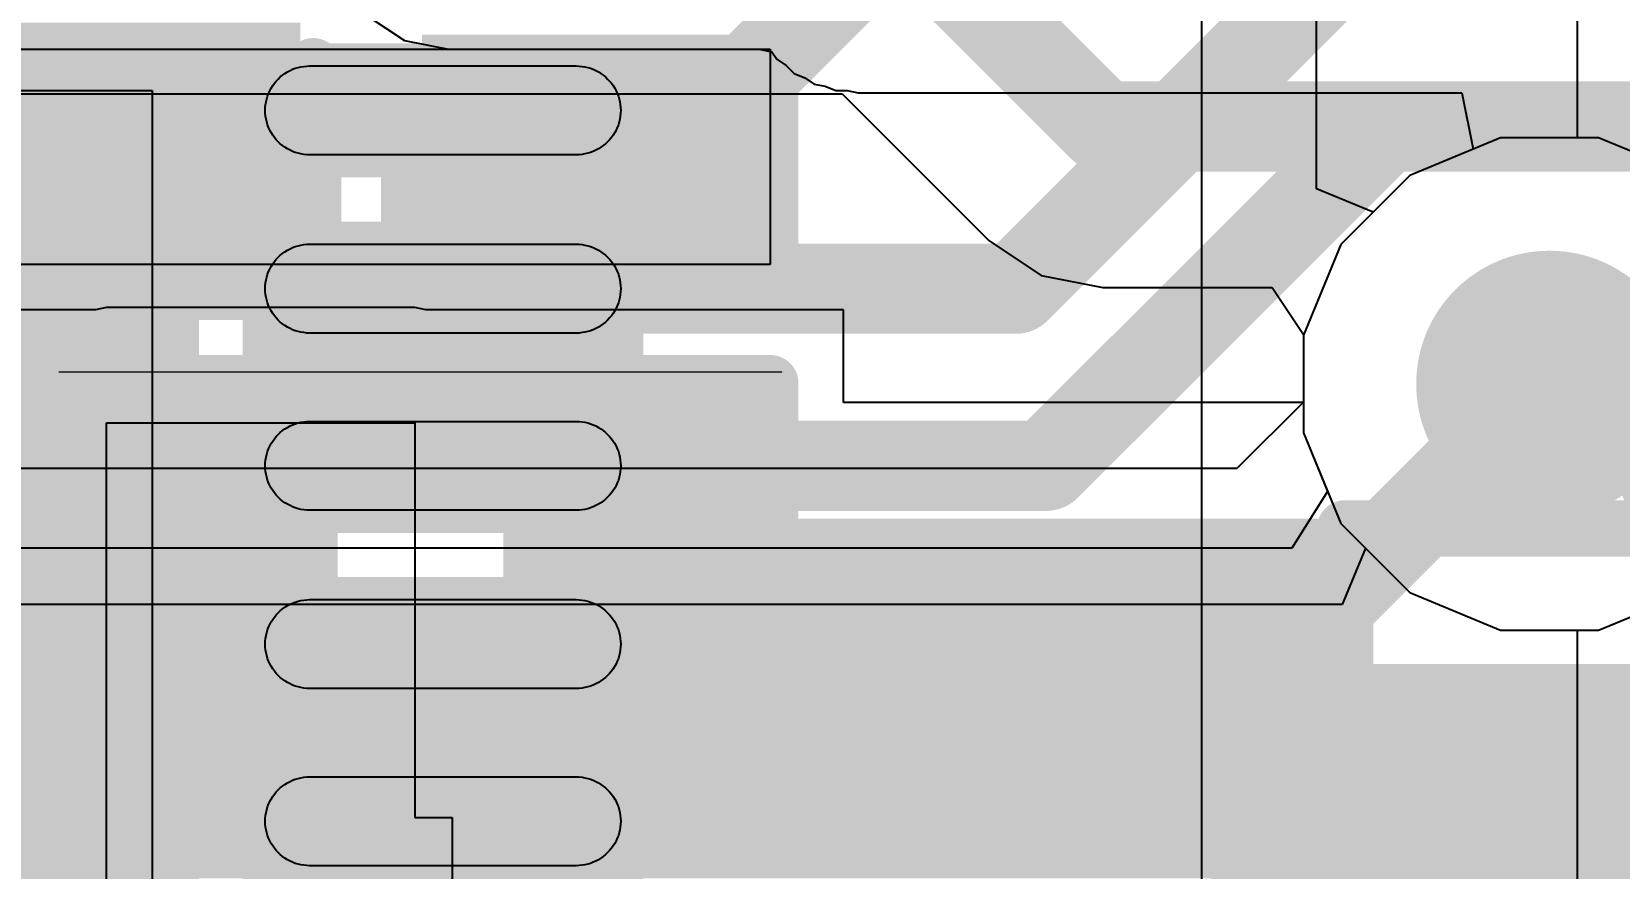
# Model space of a CAD drawing. Header units: inches. Extents: x 0 to 208, y 0 to 213.
# Drawn here: x 4.4541 to 4.5947, y 3.3589 to 3.433 of the extents above; entities that cross this region are included whole.
import ezdxf

# ---------------------------------------------------------------- set-up
doc = ezdxf.new("R2010")
doc.units = ezdxf.units.IN
doc.header["$MEASUREMENT"] = 0
for name, color, linetype in [('Bottom Layer', 5, 'Continuous'), ('Bottom Paste', 16, 'Continuous'), ('Bottom Solder', 6, 'Continuous'), ('Drill Drawing', 1, 'Continuous'), ('L2_GND1', 16, 'Continuous'), ('L3_SIG1', 76, 'Continuous'), ('L4_PWR', 90, 'Continuous'), ('L5_GND2', 156, 'Continuous'), ('L6_SIG2', 130, 'Continuous'), ('L7_GND3', 216, 'Continuous'), ('Top Layer', 1, 'Continuous'), ('Top Overlay', 2, 'Continuous'), ('Top Paste', 8, 'Continuous'), ('Top Solder', 216, 'Continuous'), ('Via Holes', 16, 'Continuous')]:
    doc.layers.add(name, color=color, linetype=linetype)
doc.styles.add('Arial', font='', dxfattribs={"height": 0.2})
doc.styles.get('Arial').set_extended_font_data('Arial')

# ---------------------------------------------------------------- blocks, each defined once
blk = doc.blocks.new('WQFN_40_EP_5X5__B_405')
at = {"layer": 'Bottom Layer'}
for points in [[(-0.06696, 0.08265), (-0.07484, 0.08265), (-0.07484, 0.11415), (-0.06696, 0.11415)], [(-0.05116, 0.08265), (-0.05904, 0.08265), (-0.05904, 0.11415), (-0.05116, 0.11415)], [(-0.03546, 0.08265), (-0.04334, 0.08265), (-0.04334, 0.11415), (-0.03546, 0.11415)], [(-0.01966, 0.08265), (-0.02754, 0.08265), (-0.02754, 0.11415), (-0.01966, 0.11415)], [(-0.00396, 0.08265), (-0.01184, 0.08265), (-0.01184, 0.11415), (-0.00396, 0.11415)], [(-0.0748, 0.0748), (0.0748, 0.0748), (0.0748, -0.0748), (-0.0748, -0.0748)]]:
    blk.add_hatch(color=5, dxfattribs=at).paths.add_polyline_path(points)
at = {"layer": 'Bottom Solder'}
for points in [[(-0.06496, 0.08065), (-0.07684, 0.08065), (-0.07684, 0.11615), (-0.06496, 0.11615)], [(-0.04916, 0.08065), (-0.06104, 0.08065), (-0.06104, 0.11615), (-0.04916, 0.11615)], [(-0.03346, 0.08065), (-0.04534, 0.08065), (-0.04534, 0.11615), (-0.03346, 0.11615)], [(-0.01766, 0.08065), (-0.02954, 0.08065), (-0.02954, 0.11615), (-0.01766, 0.11615)], [(-0.00196, 0.08065), (-0.01384, 0.08065), (-0.01384, 0.11615), (-0.00196, 0.11615)], [(-0.0768, 0.0768), (0.0768, 0.0768), (0.0768, -0.0768), (-0.0768, -0.0768)]]:
    blk.add_hatch(color=6, dxfattribs=at).paths.add_polyline_path(points)
at = {"layer": 'Bottom Paste'}
for p, q in [((-0.07241, 0.11385), (-0.07217, 0.11394)), ((-0.07217, 0.11394), (-0.07192, 0.11401)), ((-0.07192, 0.11401), (-0.07167, 0.11407)), ((-0.07167, 0.11407), (-0.07141, 0.11411)), ((-0.07141, 0.11411), (-0.07116, 0.11414)), ((-0.07116, 0.11414), (-0.0709, 0.11415)), ((-0.0709, 0.11415), (-0.07064, 0.11414)), ((-0.07064, 0.11414), (-0.07039, 0.11411)), ((-0.07039, 0.11411), (-0.07013, 0.11407)), ((-0.07013, 0.11407), (-0.06988, 0.11401)), ((-0.06988, 0.11401), (-0.06963, 0.11394)), ((-0.06963, 0.11394), (-0.06939, 0.11385)), ((-0.05661, 0.11385), (-0.05637, 0.11394)), ((-0.05637, 0.11394), (-0.05612, 0.11401)), ((-0.05612, 0.11401), (-0.05587, 0.11407)), ((-0.05587, 0.11407), (-0.05561, 0.11411)), ((-0.05561, 0.11411), (-0.05536, 0.11414)), ((-0.05536, 0.11414), (-0.0551, 0.11415)), ((-0.0551, 0.11415), (-0.05484, 0.11414)), ((-0.05484, 0.11414), (-0.05459, 0.11411)), ((-0.05459, 0.11411), (-0.05433, 0.11407)), ((-0.05433, 0.11407), (-0.05408, 0.11401)), ((-0.05408, 0.11401), (-0.05383, 0.11394)), ((-0.05383, 0.11394), (-0.05359, 0.11385)), ((-0.04091, 0.11385), (-0.04067, 0.11394)), ((-0.04067, 0.11394), (-0.04042, 0.11401)), ((-0.04042, 0.11401), (-0.04017, 0.11407)), ((-0.04017, 0.11407), (-0.03991, 0.11411)), ((-0.03991, 0.11411), (-0.03966, 0.11414)), ((-0.03966, 0.11414), (-0.0394, 0.11415)), ((-0.0394, 0.11415), (-0.03914, 0.11414)), ((-0.03914, 0.11414), (-0.03889, 0.11411)), ((-0.03889, 0.11411), (-0.03863, 0.11407)), ((-0.03863, 0.11407), (-0.03838, 0.11401)), ((-0.03838, 0.11401), (-0.03813, 0.11394)), ((-0.03813, 0.11394), (-0.03789, 0.11385)), ((-0.02511, 0.11385), (-0.02487, 0.11394)), ((-0.02487, 0.11394), (-0.02462, 0.11401)), ((-0.02462, 0.11401), (-0.02437, 0.11407)), ((-0.02437, 0.11407), (-0.02411, 0.11411)), ((-0.02411, 0.11411), (-0.02386, 0.11414)), ((-0.02386, 0.11414), (-0.0236, 0.11415)), ((-0.0236, 0.11415), (-0.02334, 0.11414)), ((-0.02334, 0.11414), (-0.02309, 0.11411)), ((-0.02309, 0.11411), (-0.02283, 0.11407)), ((-0.02283, 0.11407), (-0.02258, 0.11401)), ((-0.02258, 0.11401), (-0.02233, 0.11394)), ((-0.02233, 0.11394), (-0.02209, 0.11385)), ((-0.00941, 0.11385), (-0.00917, 0.11394)), ((-0.00917, 0.11394), (-0.00892, 0.11401)), ((-0.00892, 0.11401), (-0.00867, 0.11407)), ((-0.00867, 0.11407), (-0.00841, 0.11411)), ((-0.00841, 0.11411), (-0.00816, 0.11414)), ((-0.00816, 0.11414), (-0.0079, 0.11415)), ((-0.0079, 0.11415), (-0.00764, 0.11414)), ((-0.00764, 0.11414), (-0.00739, 0.11411)), ((-0.00739, 0.11411), (-0.00713, 0.11407)), ((-0.00713, 0.11407), (-0.00688, 0.11401)), ((-0.00688, 0.11401), (-0.00663, 0.11394)), ((-0.00663, 0.11394), (-0.00639, 0.11385)), ((-0.07417, 0.1124), (-0.07402, 0.11261)), ((-0.07402, 0.11261), (-0.07386, 0.11281)), ((-0.07386, 0.11281), (-0.07368, 0.11299)), ((-0.07368, 0.11299), (-0.0735, 0.11317)), ((-0.0735, 0.11317), (-0.0733, 0.11333)), ((-0.0733, 0.11333), (-0.07309, 0.11348)), ((-0.07309, 0.11348), (-0.07287, 0.11362)), ((-0.07287, 0.11362), (-0.07264, 0.11374)), ((-0.07264, 0.11374), (-0.07241, 0.11385)), ((-0.06939, 0.11385), (-0.06916, 0.11374)), ((-0.06916, 0.11374), (-0.06893, 0.11362)), ((-0.06893, 0.11362), (-0.06871, 0.11348)), ((-0.06871, 0.11348), (-0.0685, 0.11333)), ((-0.0685, 0.11333), (-0.0683, 0.11317)), ((-0.0683, 0.11317), (-0.06812, 0.11299)), ((-0.06812, 0.11299), (-0.06794, 0.11281)), ((-0.06794, 0.11281), (-0.06778, 0.11261)), ((-0.06778, 0.11261), (-0.06763, 0.1124)), ((-0.05837, 0.1124), (-0.05822, 0.11261)), ((-0.05822, 0.11261), (-0.05806, 0.11281)), ((-0.05806, 0.11281), (-0.05788, 0.11299)), ((-0.05788, 0.11299), (-0.0577, 0.11317)), ((-0.0577, 0.11317), (-0.0575, 0.11333)), ((-0.0575, 0.11333), (-0.05729, 0.11348)), ((-0.05729, 0.11348), (-0.05707, 0.11362)), ((-0.05707, 0.11362), (-0.05684, 0.11374)), ((-0.05684, 0.11374), (-0.05661, 0.11385)), ((-0.05359, 0.11385), (-0.05336, 0.11374)), ((-0.05336, 0.11374), (-0.05313, 0.11362)), ((-0.05313, 0.11362), (-0.05291, 0.11348)), ((-0.05291, 0.11348), (-0.0527, 0.11333)), ((-0.0527, 0.11333), (-0.0525, 0.11317)), ((-0.0525, 0.11317), (-0.05232, 0.11299)), ((-0.05232, 0.11299), (-0.05214, 0.11281)), ((-0.05214, 0.11281), (-0.05198, 0.11261)), ((-0.05198, 0.11261), (-0.05183, 0.1124)), ((-0.04267, 0.1124), (-0.04252, 0.11261)), ((-0.04252, 0.11261), (-0.04236, 0.11281)), ((-0.04236, 0.11281), (-0.04218, 0.11299)), ((-0.04218, 0.11299), (-0.042, 0.11317)), ((-0.042, 0.11317), (-0.0418, 0.11333)), ((-0.0418, 0.11333), (-0.04159, 0.11348)), ((-0.04159, 0.11348), (-0.04137, 0.11362)), ((-0.04137, 0.11362), (-0.04114, 0.11374)), ((-0.04114, 0.11374), (-0.04091, 0.11385)), ((-0.03789, 0.11385), (-0.03766, 0.11374)), ((-0.03766, 0.11374), (-0.03743, 0.11362)), ((-0.03743, 0.11362), (-0.03721, 0.11348)), ((-0.03721, 0.11348), (-0.037, 0.11333)), ((-0.037, 0.11333), (-0.0368, 0.11317)), ((-0.0368, 0.11317), (-0.03662, 0.11299)), ((-0.03662, 0.11299), (-0.03644, 0.11281)), ((-0.03644, 0.11281), (-0.03628, 0.11261)), ((-0.03628, 0.11261), (-0.03613, 0.1124)), ((-0.02687, 0.1124), (-0.02672, 0.11261)), ((-0.02672, 0.11261), (-0.02656, 0.11281)), ((-0.02656, 0.11281), (-0.02638, 0.11299)), ((-0.02638, 0.11299), (-0.0262, 0.11317)), ((-0.0262, 0.11317), (-0.026, 0.11333)), ((-0.026, 0.11333), (-0.02579, 0.11348)), ((-0.02579, 0.11348), (-0.02557, 0.11362)), ((-0.02557, 0.11362), (-0.02534, 0.11374)), ((-0.02534, 0.11374), (-0.02511, 0.11385)), ((-0.02209, 0.11385), (-0.02186, 0.11374)), ((-0.02186, 0.11374), (-0.02163, 0.11362)), ((-0.02163, 0.11362), (-0.02141, 0.11348)), ((-0.02141, 0.11348), (-0.0212, 0.11333)), ((-0.0212, 0.11333), (-0.021, 0.11317)), ((-0.021, 0.11317), (-0.02082, 0.11299)), ((-0.02082, 0.11299), (-0.02064, 0.11281)), ((-0.02064, 0.11281), (-0.02048, 0.11261)), ((-0.02048, 0.11261), (-0.02033, 0.1124)), ((-0.01117, 0.1124), (-0.01102, 0.11261)), ((-0.01102, 0.11261), (-0.01086, 0.11281)), ((-0.01086, 0.11281), (-0.01068, 0.11299)), ((-0.01068, 0.11299), (-0.0105, 0.11317)), ((-0.0105, 0.11317), (-0.0103, 0.11333)), ((-0.0103, 0.11333), (-0.01009, 0.11348)), ((-0.01009, 0.11348), (-0.00987, 0.11362)), ((-0.00987, 0.11362), (-0.00964, 0.11374)), ((-0.00964, 0.11374), (-0.00941, 0.11385)), ((-0.00639, 0.11385), (-0.00616, 0.11374)), ((-0.00616, 0.11374), (-0.00593, 0.11362)), ((-0.00593, 0.11362), (-0.00571, 0.11348)), ((-0.00571, 0.11348), (-0.0055, 0.11333)), ((-0.0055, 0.11333), (-0.0053, 0.11317)), ((-0.0053, 0.11317), (-0.00512, 0.11299)), ((-0.00512, 0.11299), (-0.00494, 0.11281)), ((-0.00494, 0.11281), (-0.00478, 0.11261)), ((-0.00478, 0.11261), (-0.00463, 0.1124)), ((-0.07476, 0.11098), (-0.0747, 0.11123)), ((-0.0747, 0.11123), (-0.07463, 0.11148)), ((-0.07463, 0.11148), (-0.07454, 0.11172)), ((-0.07454, 0.11172), (-0.07443, 0.11195)), ((-0.07443, 0.11195), (-0.07431, 0.11218)), ((-0.07431, 0.11218), (-0.07417, 0.1124)), ((-0.06763, 0.1124), (-0.06749, 0.11218)), ((-0.06749, 0.11218), (-0.06737, 0.11195)), ((-0.06737, 0.11195), (-0.06726, 0.11172)), ((-0.06726, 0.11172), (-0.06717, 0.11148)), ((-0.06717, 0.11148), (-0.0671, 0.11123)), ((-0.0671, 0.11123), (-0.06704, 0.11098)), ((-0.05896, 0.11098), (-0.0589, 0.11123)), ((-0.0589, 0.11123), (-0.05883, 0.11148)), ((-0.05883, 0.11148), (-0.05874, 0.11172)), ((-0.05874, 0.11172), (-0.05863, 0.11195)), ((-0.05863, 0.11195), (-0.05851, 0.11218)), ((-0.05851, 0.11218), (-0.05837, 0.1124)), ((-0.05183, 0.1124), (-0.05169, 0.11218)), ((-0.05169, 0.11218), (-0.05157, 0.11195)), ((-0.05157, 0.11195), (-0.05146, 0.11172)), ((-0.05146, 0.11172), (-0.05137, 0.11148)), ((-0.05137, 0.11148), (-0.0513, 0.11123)), ((-0.0513, 0.11123), (-0.05124, 0.11098)), ((-0.04326, 0.11098), (-0.0432, 0.11123)), ((-0.0432, 0.11123), (-0.04313, 0.11148)), ((-0.04313, 0.11148), (-0.04304, 0.11172)), ((-0.04304, 0.11172), (-0.04293, 0.11195)), ((-0.04293, 0.11195), (-0.04281, 0.11218)), ((-0.04281, 0.11218), (-0.04267, 0.1124)), ((-0.03613, 0.1124), (-0.03599, 0.11218)), ((-0.03599, 0.11218), (-0.03587, 0.11195)), ((-0.03587, 0.11195), (-0.03576, 0.11172)), ((-0.03576, 0.11172), (-0.03567, 0.11148)), ((-0.03567, 0.11148), (-0.0356, 0.11123)), ((-0.0356, 0.11123), (-0.03554, 0.11098)), ((-0.02746, 0.11098), (-0.0274, 0.11123)), ((-0.0274, 0.11123), (-0.02733, 0.11148)), ((-0.02733, 0.11148), (-0.02724, 0.11172)), ((-0.02724, 0.11172), (-0.02713, 0.11195)), ((-0.02713, 0.11195), (-0.02701, 0.11218)), ((-0.02701, 0.11218), (-0.02687, 0.1124)), ((-0.02033, 0.1124), (-0.02019, 0.11218)), ((-0.02019, 0.11218), (-0.02007, 0.11195)), ((-0.02007, 0.11195), (-0.01996, 0.11172)), ((-0.01996, 0.11172), (-0.01987, 0.11148)), ((-0.01987, 0.11148), (-0.0198, 0.11123)), ((-0.0198, 0.11123), (-0.01974, 0.11098)), ((-0.01176, 0.11098), (-0.0117, 0.11123)), ((-0.0117, 0.11123), (-0.01163, 0.11148)), ((-0.01163, 0.11148), (-0.01154, 0.11172)), ((-0.01154, 0.11172), (-0.01143, 0.11195)), ((-0.01143, 0.11195), (-0.01131, 0.11218)), ((-0.01131, 0.11218), (-0.01117, 0.1124)), ((-0.00463, 0.1124), (-0.00449, 0.11218)), ((-0.00449, 0.11218), (-0.00437, 0.11195)), ((-0.00437, 0.11195), (-0.00426, 0.11172)), ((-0.00426, 0.11172), (-0.00417, 0.11148)), ((-0.00417, 0.11148), (-0.0041, 0.11123)), ((-0.0041, 0.11123), (-0.00404, 0.11098)), ((-0.07484, 0.11021), (-0.07483, 0.11047)), ((-0.07484, 0.08659), (-0.07484, 0.11021)), ((-0.07483, 0.11047), (-0.0748, 0.11073)), ((-0.0748, 0.11073), (-0.07476, 0.11098)), ((-0.06704, 0.11098), (-0.067, 0.11073)), ((-0.067, 0.11073), (-0.067, 0.11073)), ((-0.067, 0.11073), (-0.06697, 0.11047)), ((-0.06697, 0.11047), (-0.06696, 0.11021)), ((-0.06696, 0.11021), (-0.06696, 0.08659)), ((-0.05904, 0.11021), (-0.05903, 0.11047)), ((-0.05904, 0.08659), (-0.05904, 0.11021)), ((-0.05903, 0.11047), (-0.059, 0.11073)), ((-0.059, 0.11073), (-0.05896, 0.11098)), ((-0.05124, 0.11098), (-0.0512, 0.11073)), ((-0.0512, 0.11073), (-0.0512, 0.11073)), ((-0.0512, 0.11073), (-0.05117, 0.11047)), ((-0.05117, 0.11047), (-0.05116, 0.11021)), ((-0.05116, 0.11021), (-0.05116, 0.08659)), ((-0.04334, 0.11021), (-0.04333, 0.11047)), ((-0.04334, 0.08659), (-0.04334, 0.11021)), ((-0.04333, 0.11047), (-0.0433, 0.11073)), ((-0.0433, 0.11073), (-0.04326, 0.11098)), ((-0.03554, 0.11098), (-0.0355, 0.11073)), ((-0.0355, 0.11073), (-0.03547, 0.11047)), ((-0.03547, 0.11047), (-0.03546, 0.11021)), ((-0.03546, 0.11021), (-0.03546, 0.08659)), ((-0.02754, 0.11021), (-0.02753, 0.11047)), ((-0.02754, 0.08659), (-0.02754, 0.11021)), ((-0.02753, 0.11047), (-0.0275, 0.11073)), ((-0.0275, 0.11073), (-0.02746, 0.11098)), ((-0.01974, 0.11098), (-0.0197, 0.11073)), ((-0.0197, 0.11073), (-0.0197, 0.11073)), ((-0.0197, 0.11073), (-0.01967, 0.11047)), ((-0.01967, 0.11047), (-0.01966, 0.11021)), ((-0.01966, 0.11021), (-0.01966, 0.08659)), ((-0.01184, 0.11021), (-0.01183, 0.11047)), ((-0.01184, 0.08659), (-0.01184, 0.11021)), ((-0.01183, 0.11047), (-0.0118, 0.11073)), ((-0.0118, 0.11073), (-0.01176, 0.11098)), ((-0.00404, 0.11098), (-0.004, 0.11073)), ((-0.004, 0.11073), (-0.00397, 0.11047)), ((-0.00397, 0.11047), (-0.00396, 0.11021)), ((-0.00396, 0.11021), (-0.00396, 0.08659)), ((-0.07483, 0.08633), (-0.07484, 0.08659)), ((-0.0748, 0.08607), (-0.07483, 0.08633)), ((-0.07476, 0.08582), (-0.0748, 0.08607)), ((-0.0747, 0.08557), (-0.07476, 0.08582)), ((-0.06704, 0.08582), (-0.0671, 0.08557)), ((-0.067, 0.08607), (-0.06704, 0.08582)), ((-0.06697, 0.08633), (-0.067, 0.08607)), ((-0.06696, 0.08659), (-0.06697, 0.08633)), ((-0.05903, 0.08633), (-0.05904, 0.08659)), ((-0.059, 0.08607), (-0.05903, 0.08633)), ((-0.05896, 0.08582), (-0.059, 0.08607)), ((-0.0589, 0.08557), (-0.05896, 0.08582)), ((-0.05124, 0.08582), (-0.0513, 0.08557)), ((-0.0512, 0.08607), (-0.05124, 0.08582)), ((-0.05117, 0.08633), (-0.0512, 0.08607)), ((-0.05116, 0.08659), (-0.05117, 0.08633)), ((-0.04333, 0.08633), (-0.04334, 0.08659)), ((-0.0433, 0.08607), (-0.04333, 0.08633)), ((-0.04326, 0.08582), (-0.0433, 0.08607)), ((-0.0432, 0.08557), (-0.04326, 0.08582)), ((-0.03554, 0.08582), (-0.0356, 0.08557)), ((-0.0355, 0.08607), (-0.03554, 0.08582)), ((-0.03547, 0.08633), (-0.0355, 0.08607)), ((-0.03546, 0.08659), (-0.03547, 0.08633)), ((-0.03547, 0.08633), (-0.03547, 0.08633)), ((-0.02753, 0.08633), (-0.02754, 0.08659)), ((-0.0275, 0.08607), (-0.02753, 0.08633)), ((-0.02746, 0.08582), (-0.0275, 0.08607)), ((-0.0274, 0.08557), (-0.02746, 0.08582)), ((-0.01974, 0.08582), (-0.0198, 0.08557)), ((-0.0197, 0.08607), (-0.01974, 0.08582)), ((-0.01967, 0.08633), (-0.0197, 0.08607)), ((-0.01966, 0.08659), (-0.01967, 0.08633)), ((-0.01183, 0.08633), (-0.01184, 0.08659)), ((-0.0118, 0.08607), (-0.01183, 0.08633)), ((-0.01176, 0.08582), (-0.0118, 0.08607)), ((-0.0117, 0.08557), (-0.01176, 0.08582)), ((-0.00404, 0.08582), (-0.0041, 0.08557)), ((-0.004, 0.08607), (-0.00404, 0.08582)), ((-0.00397, 0.08633), (-0.004, 0.08607)), ((-0.00396, 0.08659), (-0.00397, 0.08633)), ((-0.00397, 0.08633), (-0.00397, 0.08633)), ((-0.07463, 0.08532), (-0.0747, 0.08557)), ((-0.07454, 0.08508), (-0.07463, 0.08532)), ((-0.07443, 0.08485), (-0.07454, 0.08508)), ((-0.07431, 0.08462), (-0.07443, 0.08485)), ((-0.07417, 0.0844), (-0.07431, 0.08462)), ((-0.07402, 0.08419), (-0.07417, 0.0844)), ((-0.06763, 0.0844), (-0.06778, 0.08419)), ((-0.06749, 0.08462), (-0.06763, 0.0844)), ((-0.06737, 0.08485), (-0.06749, 0.08462)), ((-0.06726, 0.08508), (-0.06737, 0.08485)), ((-0.06717, 0.08532), (-0.06726, 0.08508)), ((-0.0671, 0.08557), (-0.06717, 0.08532)), ((-0.05883, 0.08532), (-0.0589, 0.08557)), ((-0.05874, 0.08508), (-0.05883, 0.08532)), ((-0.05863, 0.08485), (-0.05874, 0.08508)), ((-0.05851, 0.08462), (-0.05863, 0.08485)), ((-0.05837, 0.0844), (-0.05851, 0.08462)), ((-0.05822, 0.08419), (-0.05837, 0.0844)), ((-0.05183, 0.0844), (-0.05198, 0.08419)), ((-0.05169, 0.08462), (-0.05183, 0.0844)), ((-0.05157, 0.08485), (-0.05169, 0.08462)), ((-0.05146, 0.08508), (-0.05157, 0.08485)), ((-0.05137, 0.08532), (-0.05146, 0.08508)), ((-0.0513, 0.08557), (-0.05137, 0.08532)), ((-0.04313, 0.08532), (-0.0432, 0.08557)), ((-0.04304, 0.08508), (-0.04313, 0.08532)), ((-0.04293, 0.08485), (-0.04304, 0.08508)), ((-0.04281, 0.08462), (-0.04293, 0.08485)), ((-0.04267, 0.0844), (-0.04281, 0.08462)), ((-0.04252, 0.08419), (-0.04267, 0.0844)), ((-0.03613, 0.0844), (-0.03628, 0.08419)), ((-0.03599, 0.08462), (-0.03613, 0.0844)), ((-0.03587, 0.08485), (-0.03599, 0.08462)), ((-0.03576, 0.08508), (-0.03587, 0.08485)), ((-0.03567, 0.08532), (-0.03576, 0.08508)), ((-0.0356, 0.08557), (-0.03567, 0.08532)), ((-0.02733, 0.08532), (-0.0274, 0.08557)), ((-0.02724, 0.08508), (-0.02733, 0.08532)), ((-0.02713, 0.08485), (-0.02724, 0.08508)), ((-0.02701, 0.08462), (-0.02713, 0.08485)), ((-0.02687, 0.0844), (-0.02701, 0.08462)), ((-0.02672, 0.08419), (-0.02687, 0.0844)), ((-0.02033, 0.0844), (-0.02048, 0.08419)), ((-0.02019, 0.08462), (-0.02033, 0.0844)), ((-0.02007, 0.08485), (-0.02019, 0.08462)), ((-0.01996, 0.08508), (-0.02007, 0.08485)), ((-0.01987, 0.08532), (-0.01996, 0.08508)), ((-0.0198, 0.08557), (-0.01987, 0.08532)), ((-0.01163, 0.08532), (-0.0117, 0.08557)), ((-0.01154, 0.08508), (-0.01163, 0.08532)), ((-0.01143, 0.08485), (-0.01154, 0.08508)), ((-0.01131, 0.08462), (-0.01143, 0.08485)), ((-0.01117, 0.0844), (-0.01131, 0.08462)), ((-0.01102, 0.08419), (-0.01117, 0.0844)), ((-0.00463, 0.0844), (-0.00478, 0.08419)), ((-0.00449, 0.08462), (-0.00463, 0.0844)), ((-0.00437, 0.08485), (-0.00449, 0.08462)), ((-0.00426, 0.08508), (-0.00437, 0.08485)), ((-0.00417, 0.08532), (-0.00426, 0.08508)), ((-0.0041, 0.08557), (-0.00417, 0.08532)), ((-0.07386, 0.08399), (-0.07402, 0.08419)), ((-0.07368, 0.08381), (-0.07386, 0.08399)), ((-0.0735, 0.08363), (-0.07368, 0.08381)), ((-0.0733, 0.08347), (-0.0735, 0.08363)), ((-0.07309, 0.08332), (-0.0733, 0.08347)), ((-0.07287, 0.08318), (-0.07309, 0.08332)), ((-0.07264, 0.08306), (-0.07287, 0.08318)), ((-0.07241, 0.08295), (-0.07264, 0.08306)), ((-0.06916, 0.08306), (-0.06939, 0.08295)), ((-0.06893, 0.08318), (-0.06916, 0.08306)), ((-0.06871, 0.08332), (-0.06893, 0.08318)), ((-0.0685, 0.08347), (-0.06871, 0.08332)), ((-0.0683, 0.08363), (-0.0685, 0.08347)), ((-0.06812, 0.08381), (-0.0683, 0.08363)), ((-0.06794, 0.08399), (-0.06812, 0.08381)), ((-0.06778, 0.08419), (-0.06794, 0.08399)), ((-0.05806, 0.08399), (-0.05822, 0.08419)), ((-0.05788, 0.08381), (-0.05806, 0.08399)), ((-0.0577, 0.08363), (-0.05788, 0.08381)), ((-0.0575, 0.08347), (-0.0577, 0.08363)), ((-0.05729, 0.08332), (-0.0575, 0.08347)), ((-0.05707, 0.08318), (-0.05729, 0.08332)), ((-0.05684, 0.08306), (-0.05707, 0.08318)), ((-0.05661, 0.08295), (-0.05684, 0.08306)), ((-0.05336, 0.08306), (-0.05359, 0.08295)), ((-0.05313, 0.08318), (-0.05336, 0.08306)), ((-0.05291, 0.08332), (-0.05313, 0.08318)), ((-0.0527, 0.08347), (-0.05291, 0.08332)), ((-0.0525, 0.08363), (-0.0527, 0.08347)), ((-0.05232, 0.08381), (-0.0525, 0.08363)), ((-0.05214, 0.08399), (-0.05232, 0.08381)), ((-0.05198, 0.08419), (-0.05214, 0.08399)), ((-0.04236, 0.08399), (-0.04252, 0.08419)), ((-0.04218, 0.08381), (-0.04236, 0.08399)), ((-0.042, 0.08363), (-0.04218, 0.08381)), ((-0.0418, 0.08347), (-0.042, 0.08363)), ((-0.04159, 0.08332), (-0.0418, 0.08347)), ((-0.04137, 0.08318), (-0.04159, 0.08332)), ((-0.04114, 0.08306), (-0.04137, 0.08318)), ((-0.04091, 0.08295), (-0.04114, 0.08306)), ((-0.03766, 0.08306), (-0.03789, 0.08295)), ((-0.03743, 0.08318), (-0.03766, 0.08306)), ((-0.03721, 0.08332), (-0.03743, 0.08318)), ((-0.037, 0.08347), (-0.03721, 0.08332)), ((-0.0368, 0.08363), (-0.037, 0.08347)), ((-0.03662, 0.08381), (-0.0368, 0.08363)), ((-0.03644, 0.08399), (-0.03662, 0.08381)), ((-0.03628, 0.08419), (-0.03644, 0.08399)), ((-0.02656, 0.08399), (-0.02672, 0.08419)), ((-0.02638, 0.08381), (-0.02656, 0.08399)), ((-0.0262, 0.08363), (-0.02638, 0.08381)), ((-0.026, 0.08347), (-0.0262, 0.08363)), ((-0.02579, 0.08332), (-0.026, 0.08347)), ((-0.02557, 0.08318), (-0.02579, 0.08332)), ((-0.02534, 0.08306), (-0.02557, 0.08318)), ((-0.02511, 0.08295), (-0.02534, 0.08306)), ((-0.02186, 0.08306), (-0.02209, 0.08295)), ((-0.02163, 0.08318), (-0.02186, 0.08306)), ((-0.02141, 0.08332), (-0.02163, 0.08318)), ((-0.0212, 0.08347), (-0.02141, 0.08332)), ((-0.021, 0.08363), (-0.0212, 0.08347)), ((-0.02082, 0.08381), (-0.021, 0.08363)), ((-0.02064, 0.08399), (-0.02082, 0.08381)), ((-0.02048, 0.08419), (-0.02064, 0.08399)), ((-0.01086, 0.08399), (-0.01102, 0.08419)), ((-0.01068, 0.08381), (-0.01086, 0.08399)), ((-0.0105, 0.08363), (-0.01068, 0.08381)), ((-0.0103, 0.08347), (-0.0105, 0.08363)), ((-0.01009, 0.08332), (-0.0103, 0.08347)), ((-0.00987, 0.08318), (-0.01009, 0.08332)), ((-0.00964, 0.08306), (-0.00987, 0.08318)), ((-0.00941, 0.08295), (-0.00964, 0.08306)), ((-0.00616, 0.08306), (-0.00639, 0.08295)), ((-0.00593, 0.08318), (-0.00616, 0.08306)), ((-0.00571, 0.08332), (-0.00593, 0.08318)), ((-0.0055, 0.08347), (-0.00571, 0.08332)), ((-0.0053, 0.08363), (-0.0055, 0.08347)), ((-0.00512, 0.08381), (-0.0053, 0.08363)), ((-0.00494, 0.08399), (-0.00512, 0.08381)), ((-0.00478, 0.08419), (-0.00494, 0.08399)), ((-0.07217, 0.08286), (-0.07241, 0.08295)), ((-0.07192, 0.08279), (-0.07217, 0.08286)), ((-0.07167, 0.08273), (-0.07192, 0.08279)), ((-0.07141, 0.08269), (-0.07167, 0.08273)), ((-0.07116, 0.08266), (-0.07141, 0.08269)), ((-0.0709, 0.08265), (-0.07116, 0.08266)), ((-0.07064, 0.08266), (-0.0709, 0.08265)), ((-0.07039, 0.08269), (-0.07064, 0.08266)), ((-0.07013, 0.08273), (-0.07039, 0.08269)), ((-0.06988, 0.08279), (-0.07013, 0.08273)), ((-0.06963, 0.08286), (-0.06988, 0.08279)), ((-0.06939, 0.08295), (-0.06963, 0.08286)), ((-0.05637, 0.08286), (-0.05661, 0.08295)), ((-0.05612, 0.08279), (-0.05637, 0.08286)), ((-0.05587, 0.08273), (-0.05612, 0.08279)), ((-0.05561, 0.08269), (-0.05587, 0.08273)), ((-0.05536, 0.08266), (-0.05561, 0.08269)), ((-0.0551, 0.08265), (-0.05536, 0.08266)), ((-0.05484, 0.08266), (-0.0551, 0.08265)), ((-0.05459, 0.08269), (-0.05484, 0.08266)), ((-0.05433, 0.08273), (-0.05459, 0.08269)), ((-0.05408, 0.08279), (-0.05433, 0.08273)), ((-0.05383, 0.08286), (-0.05408, 0.08279)), ((-0.05359, 0.08295), (-0.05383, 0.08286)), ((-0.04067, 0.08286), (-0.04091, 0.08295)), ((-0.04042, 0.08279), (-0.04067, 0.08286)), ((-0.04017, 0.08273), (-0.04042, 0.08279)), ((-0.03991, 0.08269), (-0.04017, 0.08273)), ((-0.03966, 0.08266), (-0.03991, 0.08269)), ((-0.0394, 0.08265), (-0.03966, 0.08266)), ((-0.03914, 0.08266), (-0.0394, 0.08265)), ((-0.03889, 0.08269), (-0.03914, 0.08266)), ((-0.03863, 0.08273), (-0.03889, 0.08269)), ((-0.03838, 0.08279), (-0.03863, 0.08273)), ((-0.03813, 0.08286), (-0.03838, 0.08279)), ((-0.03789, 0.08295), (-0.03813, 0.08286)), ((-0.02487, 0.08286), (-0.02511, 0.08295)), ((-0.02462, 0.08279), (-0.02487, 0.08286)), ((-0.02437, 0.08273), (-0.02462, 0.08279)), ((-0.02411, 0.08269), (-0.02437, 0.08273)), ((-0.02386, 0.08266), (-0.02411, 0.08269)), ((-0.0236, 0.08265), (-0.02386, 0.08266)), ((-0.02334, 0.08266), (-0.0236, 0.08265)), ((-0.02309, 0.08269), (-0.02334, 0.08266)), ((-0.02283, 0.08273), (-0.02309, 0.08269)), ((-0.02258, 0.08279), (-0.02283, 0.08273)), ((-0.02233, 0.08286), (-0.02258, 0.08279)), ((-0.02209, 0.08295), (-0.02233, 0.08286)), ((-0.00917, 0.08286), (-0.00941, 0.08295)), ((-0.00892, 0.08279), (-0.00917, 0.08286)), ((-0.00867, 0.08273), (-0.00892, 0.08279)), ((-0.00841, 0.08269), (-0.00867, 0.08273)), ((-0.00816, 0.08266), (-0.00841, 0.08269)), ((-0.0079, 0.08265), (-0.00816, 0.08266)), ((-0.00764, 0.08266), (-0.0079, 0.08265)), ((-0.00739, 0.08269), (-0.00764, 0.08266)), ((-0.00713, 0.08273), (-0.00739, 0.08269)), ((-0.00688, 0.08279), (-0.00713, 0.08273)), ((-0.00663, 0.08286), (-0.00688, 0.08279)), ((-0.00639, 0.08295), (-0.00663, 0.08286))]:
    blk.add_line(p, q, dxfattribs=at)
blk = doc.blocks.new('RES_0402_460')
at = {"layer": 'Top Layer'}
for points in [[(-0.0275, -0.0125), (-0.0275, 0.0125), (-0.0095, 0.0125), (-0.0095, -0.0125)], [(0.0095, -0.0125), (0.0095, 0.0125), (0.0275, 0.0125), (0.0275, -0.0125)]]:
    blk.add_hatch(color=1, dxfattribs=at).paths.add_polyline_path(points)
at = {"layer": 'Top Paste'}
for points in [[(-0.0275, -0.0125), (-0.0275, 0.0125), (-0.0095, 0.0125), (-0.0095, -0.0125)], [(0.0095, -0.0125), (0.0095, 0.0125), (0.0275, 0.0125), (0.0275, -0.0125)]]:
    blk.add_hatch(color=8, dxfattribs=at).paths.add_polyline_path(points)
at = {"layer": 'Top Solder'}
for points in [[(-0.02967, -0.01467), (-0.02967, 0.01467), (-0.00734, 0.01467), (-0.00734, -0.01467)], [(0.00733, -0.01467), (0.00733, 0.01467), (0.02966, 0.01467), (0.02966, -0.01467)]]:
    blk.add_hatch(color=216, dxfattribs=at).paths.add_polyline_path(points)
at = {"layer": 'Top Overlay'}
for points in [[(0.031, 0.016, 0.005, 0.005, 0), (-0.031, 0.016, 0.005, 0.005, 0)], [(-0.031, 0.016, 0.005, 0.005, 0), (-0.031, -0.016, 0.005, 0.005, 0)], [(0.031, 0.016, 0.005, 0.005, 0), (0.031, -0.016, 0.005, 0.005, 0)], [(0.031, -0.016, 0.005, 0.005, 0), (-0.031, -0.016, 0.005, 0.005, 0)], [(0.032, -0.017, 0.000127, 0.000127, 0), (-0.032, -0.017, 0.000127, 0.000127, 0)]]:
    blk.add_lwpolyline(points, format="xyseb", dxfattribs=at)
for points in [[(-0.03225, 0.016, 0.0025, 0.0025, 1), (-0.02975, 0.016, 0.0025, 0.0025, 1)], [(-0.03225, 0.016, 0.0025, 0.0025, 1), (-0.02975, 0.016, 0.0025, 0.0025, 1)], [(0.02975, 0.016, 0.0025, 0.0025, 1), (0.03225, 0.016, 0.0025, 0.0025, 1)], [(0.02975, 0.016, 0.0025, 0.0025, 1), (0.03225, 0.016, 0.0025, 0.0025, 1)], [(-0.03225, -0.016, 0.0025, 0.0025, 1), (-0.02975, -0.016, 0.0025, 0.0025, 1)], [(-0.03225, -0.016, 0.0025, 0.0025, 1), (-0.02975, -0.016, 0.0025, 0.0025, 1)], [(0.02975, -0.016, 0.0025, 0.0025, 1), (0.03225, -0.016, 0.0025, 0.0025, 1)], [(0.02975, -0.016, 0.0025, 0.0025, 1), (0.03225, -0.016, 0.0025, 0.0025, 1)], [(-0.03203, -0.017, 0.0000635, 0.0000635, 1), (-0.03197, -0.017, 0.0000635, 0.0000635, 1)], [(0.03197, -0.017, 0.0000635, 0.0000635, 1), (0.03203, -0.017, 0.0000635, 0.0000635, 1)]]:
    blk.add_lwpolyline(points, format="xyseb", close=True, dxfattribs=at)
blk = doc.blocks.new('SOT_23_500')
at = {"layer": 'Top Layer'}
for points in [[(-0.01614, 0.05748), (0.01614, 0.05748), (0.01614, 0.02126), (-0.01614, 0.02126)], [(-0.05354, -0.02126), (-0.02126, -0.02126), (-0.02126, -0.05748), (-0.05354, -0.05748)], [(0.02126, -0.02126), (0.05354, -0.02126), (0.05354, -0.05748), (0.02126, -0.05748)]]:
    blk.add_hatch(color=1, dxfattribs=at).paths.add_polyline_path(points)
at = {"layer": 'Top Paste'}
for points in [[(-0.01614, 0.05748), (0.01614, 0.05748), (0.01614, 0.02126), (-0.01614, 0.02126)], [(-0.05354, -0.02126), (-0.02126, -0.02126), (-0.02126, -0.05748), (-0.05354, -0.05748)], [(0.02126, -0.02126), (0.05354, -0.02126), (0.05354, -0.05748), (0.02126, -0.05748)]]:
    blk.add_hatch(color=8, dxfattribs=at).paths.add_polyline_path(points)
at = {"layer": 'Top Solder'}
for points in [[(-0.02014, 0.06148), (0.02014, 0.06148), (0.02014, 0.01726), (-0.02014, 0.01726)], [(-0.05754, -0.01726), (-0.01726, -0.01726), (-0.01726, -0.06148), (-0.05754, -0.06148)], [(0.01726, -0.01726), (0.05754, -0.01726), (0.05754, -0.06148), (0.01726, -0.06148)]]:
    blk.add_hatch(color=216, dxfattribs=at).paths.add_polyline_path(points)
at = {"layer": 'Top Overlay'}
for points in [[(-0.061, 0.032, 0.005, 0.005, 0), (-0.022, 0.032, 0.005, 0.005, 0)], [(-0.061, -0.023, 0.005, 0.005, 0), (-0.061, 0.032, 0.005, 0.005, 0)], [(0.022, 0.032, 0.005, 0.005, 0), (0.061, 0.032, 0.005, 0.005, 0)], [(0.061, -0.023, 0.005, 0.005, 0), (0.061, 0.032, 0.005, 0.005, 0)], [(-0.013, -0.031, 0.005, 0.005, 0), (0.013, -0.031, 0.005, 0.005, 0)], [(-0.066, -0.051, 0.005, 0.005, 0), (-0.066, -0.041, 0.005, 0.005, 0)], [(-0.066, -0.041, 0.005, 0.005, 0), (-0.061, -0.046, 0.005, 0.005, 0)], [(-0.066, -0.051, 0.005, 0.005, 0), (-0.061, -0.046, 0.005, 0.005, 0)]]:
    blk.add_lwpolyline(points, format="xyseb", dxfattribs=at)
for points in [[(-0.06225, 0.032, 0.0025, 0.0025, 1), (-0.05975, 0.032, 0.0025, 0.0025, 1)], [(-0.06225, 0.032, 0.0025, 0.0025, 1), (-0.05975, 0.032, 0.0025, 0.0025, 1)], [(-0.02325, 0.032, 0.0025, 0.0025, 1), (-0.02075, 0.032, 0.0025, 0.0025, 1)], [(0.02075, 0.032, 0.0025, 0.0025, 1), (0.02325, 0.032, 0.0025, 0.0025, 1)], [(0.05975, 0.032, 0.0025, 0.0025, 1), (0.06225, 0.032, 0.0025, 0.0025, 1)], [(0.05975, 0.032, 0.0025, 0.0025, 1), (0.06225, 0.032, 0.0025, 0.0025, 1)], [(-0.06225, -0.023, 0.0025, 0.0025, 1), (-0.05975, -0.023, 0.0025, 0.0025, 1)], [(0.05975, -0.023, 0.0025, 0.0025, 1), (0.06225, -0.023, 0.0025, 0.0025, 1)], [(-0.01425, -0.031, 0.0025, 0.0025, 1), (-0.01175, -0.031, 0.0025, 0.0025, 1)], [(0.01175, -0.031, 0.0025, 0.0025, 1), (0.01425, -0.031, 0.0025, 0.0025, 1)], [(-0.06725, -0.041, 0.0025, 0.0025, 1), (-0.06475, -0.041, 0.0025, 0.0025, 1)], [(-0.06725, -0.041, 0.0025, 0.0025, 1), (-0.06475, -0.041, 0.0025, 0.0025, 1)], [(-0.06225, -0.046, 0.0025, 0.0025, 1), (-0.05975, -0.046, 0.0025, 0.0025, 1)], [(-0.06225, -0.046, 0.0025, 0.0025, 1), (-0.05975, -0.046, 0.0025, 0.0025, 1)], [(-0.06725, -0.051, 0.0025, 0.0025, 1), (-0.06475, -0.051, 0.0025, 0.0025, 1)], [(-0.06725, -0.051, 0.0025, 0.0025, 1), (-0.06475, -0.051, 0.0025, 0.0025, 1)]]:
    blk.add_lwpolyline(points, format="xyseb", close=True, dxfattribs=at)
blk = doc.blocks.new('CAP_0402_588')
at = {"layer": 'Top Layer'}
for points in [[(-0.0275, -0.0125), (-0.0275, 0.0125), (-0.0095, 0.0125), (-0.0095, -0.0125)], [(0.0095, -0.0125), (0.0095, 0.0125), (0.0275, 0.0125), (0.0275, -0.0125)]]:
    blk.add_hatch(color=1, dxfattribs=at).paths.add_polyline_path(points)
at = {"layer": 'Top Paste'}
for points in [[(-0.0275, -0.0125), (-0.0275, 0.0125), (-0.0095, 0.0125), (-0.0095, -0.0125)], [(0.0095, -0.0125), (0.0095, 0.0125), (0.0275, 0.0125), (0.0275, -0.0125)]]:
    blk.add_hatch(color=8, dxfattribs=at).paths.add_polyline_path(points)
at = {"layer": 'Top Solder'}
for points in [[(-0.02986, -0.01486), (-0.02986, 0.01486), (-0.00714, 0.01486), (-0.00714, -0.01486)], [(0.00714, -0.01486), (0.00714, 0.01486), (0.02986, 0.01486), (0.02986, -0.01486)]]:
    blk.add_hatch(color=216, dxfattribs=at).paths.add_polyline_path(points)
at = {"layer": 'Top Overlay'}
for points in [[(-0.031, 0.016, 0.005, 0.005, 0), (-0.011, 0.016, 0.005, 0.005, 0)], [(-0.031, 0.016, 0.005, 0.005, 0), (-0.031, -0.016, 0.005, 0.005, 0)], [(0.011, 0.016, 0.005, 0.005, 0), (0.031, 0.016, 0.005, 0.005, 0)], [(0.031, 0.016, 0.005, 0.005, 0), (0.031, -0.016, 0.005, 0.005, 0)], [(-0.031, -0.016, 0.005, 0.005, 0), (-0.011, -0.016, 0.005, 0.005, 0)], [(0.011, -0.016, 0.005, 0.005, 0), (0.031, -0.016, 0.005, 0.005, 0)]]:
    blk.add_lwpolyline(points, format="xyseb", dxfattribs=at)
for points in [[(-0.03225, 0.016, 0.0025, 0.0025, 1), (-0.02975, 0.016, 0.0025, 0.0025, 1)], [(-0.03225, 0.016, 0.0025, 0.0025, 1), (-0.02975, 0.016, 0.0025, 0.0025, 1)], [(-0.01225, 0.016, 0.0025, 0.0025, 1), (-0.00975, 0.016, 0.0025, 0.0025, 1)], [(0.00975, 0.016, 0.0025, 0.0025, 1), (0.01225, 0.016, 0.0025, 0.0025, 1)], [(0.02975, 0.016, 0.0025, 0.0025, 1), (0.03225, 0.016, 0.0025, 0.0025, 1)], [(0.02975, 0.016, 0.0025, 0.0025, 1), (0.03225, 0.016, 0.0025, 0.0025, 1)], [(-0.03225, -0.016, 0.0025, 0.0025, 1), (-0.02975, -0.016, 0.0025, 0.0025, 1)], [(-0.03225, -0.016, 0.0025, 0.0025, 1), (-0.02975, -0.016, 0.0025, 0.0025, 1)], [(-0.01225, -0.016, 0.0025, 0.0025, 1), (-0.00975, -0.016, 0.0025, 0.0025, 1)], [(0.00975, -0.016, 0.0025, 0.0025, 1), (0.01225, -0.016, 0.0025, 0.0025, 1)], [(0.02975, -0.016, 0.0025, 0.0025, 1), (0.03225, -0.016, 0.0025, 0.0025, 1)], [(0.02975, -0.016, 0.0025, 0.0025, 1), (0.03225, -0.016, 0.0025, 0.0025, 1)]]:
    blk.add_lwpolyline(points, format="xyseb", close=True, dxfattribs=at)
blk = doc.blocks.new('CAP_0402_602')
at = {"layer": 'Top Layer'}
for points in [[(-0.0275, -0.0125), (-0.0275, 0.0125), (-0.0095, 0.0125), (-0.0095, -0.0125)], [(0.0095, -0.0125), (0.0095, 0.0125), (0.0275, 0.0125), (0.0275, -0.0125)]]:
    blk.add_hatch(color=1, dxfattribs=at).paths.add_polyline_path(points)
at = {"layer": 'Top Paste'}
for points in [[(-0.0275, -0.0125), (-0.0275, 0.0125), (-0.0095, 0.0125), (-0.0095, -0.0125)], [(0.0095, -0.0125), (0.0095, 0.0125), (0.0275, 0.0125), (0.0275, -0.0125)]]:
    blk.add_hatch(color=8, dxfattribs=at).paths.add_polyline_path(points)
at = {"layer": 'Top Solder'}
for points in [[(-0.02986, -0.01486), (-0.02986, 0.01486), (-0.00714, 0.01486), (-0.00714, -0.01486)], [(0.00714, -0.01486), (0.00714, 0.01486), (0.02986, 0.01486), (0.02986, -0.01486)]]:
    blk.add_hatch(color=216, dxfattribs=at).paths.add_polyline_path(points)
at = {"layer": 'Top Overlay'}
for points in [[(-0.031, 0.016, 0.005, 0.005, 0), (-0.011, 0.016, 0.005, 0.005, 0)], [(-0.031, 0.016, 0.005, 0.005, 0), (-0.031, -0.016, 0.005, 0.005, 0)], [(0.011, 0.016, 0.005, 0.005, 0), (0.031, 0.016, 0.005, 0.005, 0)], [(0.031, 0.016, 0.005, 0.005, 0), (0.031, -0.016, 0.005, 0.005, 0)], [(-0.031, -0.016, 0.005, 0.005, 0), (-0.011, -0.016, 0.005, 0.005, 0)], [(0.011, -0.016, 0.005, 0.005, 0), (0.031, -0.016, 0.005, 0.005, 0)]]:
    blk.add_lwpolyline(points, format="xyseb", dxfattribs=at)
for points in [[(-0.03225, 0.016, 0.0025, 0.0025, 1), (-0.02975, 0.016, 0.0025, 0.0025, 1)], [(-0.03225, 0.016, 0.0025, 0.0025, 1), (-0.02975, 0.016, 0.0025, 0.0025, 1)], [(-0.01225, 0.016, 0.0025, 0.0025, 1), (-0.00975, 0.016, 0.0025, 0.0025, 1)], [(0.00975, 0.016, 0.0025, 0.0025, 1), (0.01225, 0.016, 0.0025, 0.0025, 1)], [(0.02975, 0.016, 0.0025, 0.0025, 1), (0.03225, 0.016, 0.0025, 0.0025, 1)], [(0.02975, 0.016, 0.0025, 0.0025, 1), (0.03225, 0.016, 0.0025, 0.0025, 1)], [(-0.03225, -0.016, 0.0025, 0.0025, 1), (-0.02975, -0.016, 0.0025, 0.0025, 1)], [(-0.03225, -0.016, 0.0025, 0.0025, 1), (-0.02975, -0.016, 0.0025, 0.0025, 1)], [(-0.01225, -0.016, 0.0025, 0.0025, 1), (-0.00975, -0.016, 0.0025, 0.0025, 1)], [(0.00975, -0.016, 0.0025, 0.0025, 1), (0.01225, -0.016, 0.0025, 0.0025, 1)], [(0.02975, -0.016, 0.0025, 0.0025, 1), (0.03225, -0.016, 0.0025, 0.0025, 1)], [(0.02975, -0.016, 0.0025, 0.0025, 1), (0.03225, -0.016, 0.0025, 0.0025, 1)]]:
    blk.add_lwpolyline(points, format="xyseb", close=True, dxfattribs=at)

msp = doc.modelspace()

# ---------------------------------------------------------------- hatches: boundary and pattern name
at = {"layer": 'Bottom Layer'}
h = msp.add_hatch(color=5, dxfattribs=at)
edge = h.paths.add_edge_path()
edge.add_arc((4.58854, 3.40181), 0.01181, 0, 360)
at = {"layer": 'L2_GND1'}
h = msp.add_hatch(color=16, dxfattribs=at)
edge = h.paths.add_edge_path()
edge.add_arc((4.58854, 3.40181), 0.01181, 0, 360)
at = {"layer": 'L3_SIG1'}
h = msp.add_hatch(color=76, dxfattribs=at)
edge = h.paths.add_edge_path()
edge.add_arc((4.58854, 3.40181), 0.01181, 0, 360)
at = {"layer": 'L4_PWR'}
h = msp.add_hatch(color=90, dxfattribs=at)
edge = h.paths.add_edge_path()
edge.add_arc((4.58854, 3.40181), 0.01181, 0, 360)
at = {"layer": 'L5_GND2'}
h = msp.add_hatch(color=156, dxfattribs=at)
edge = h.paths.add_edge_path()
edge.add_arc((4.58854, 3.40181), 0.01181, 0, 360)
at = {"layer": 'L6_SIG2'}
h = msp.add_hatch(color=130, dxfattribs=at)
edge = h.paths.add_edge_path()
edge.add_arc((4.58854, 3.40181), 0.01181, 0, 360)
at = {"layer": 'L7_GND3'}
h = msp.add_hatch(color=216, dxfattribs=at)
edge = h.paths.add_edge_path()
edge.add_arc((4.58854, 3.40181), 0.01181, 0, 360)
at = {"layer": 'Top Layer'}
h = msp.add_hatch(color=1, dxfattribs=at)
edge = h.paths.add_edge_path()
edge.add_arc((4.58854, 3.40181), 0.01181, 0, 360)
at = {"layer": 'Via Holes'}
h = msp.add_hatch(color=7, dxfattribs=at)
edge = h.paths.add_edge_path()
edge.add_arc((4.58854, 3.40181), 0.00591, 0, 360)

# ---------------------------------------------------------------- linework, layer by layer
at = {"layer": 'Bottom Layer'}
for p, q in [((4.31964, 3.42781), (4.46475, 3.42781)), ((4.46475, 3.42781), (4.46475, 3.41213)), ((4.46475, 3.41213), (4.46475, 3.39633)), ((4.46475, 3.39633), (4.46475, 3.38063)), ((4.46475, 3.38063), (4.46475, 3.36483)), ((4.46475, 3.36483), (4.46475, 3.34913))]:
    msp.add_line(p, q, dxfattribs=at)
for points in [[(4.51478, 3.42606, 0.008, 0.008, 0), (4.54728, 3.45856, 0.008, 0.008, 0)], [(4.54125, 3.41026, 0.008, 0.008, 0), (4.5688, 3.43781, 0.008, 0.008, 0)], [(4.4905, 3.42606, 0.008, 0.008, 0), (4.51478, 3.42606, 0.008, 0.008, 0)], [(4.54393, 3.39456, 0.008, 0.008, 0), (4.57399, 3.42462, 0.008, 0.008, 0)], [(4.57399, 3.42462, 0.008, 0.008, 0), (4.59999, 3.42462, 0.008, 0.008, 0)], [(4.4905, 3.41026, 0.008, 0.008, 0), (4.54125, 3.41026, 0.008, 0.008, 0)], [(4.56549, 3.37876, 0.008, 0.008, 0), (4.58854, 3.40181, 0.008, 0.008, 0)], [(4.4905, 3.39456, 0.008, 0.008, 0), (4.54393, 3.39456, 0.008, 0.008, 0)], [(4.4905, 3.37876, 0.008, 0.008, 0), (4.56549, 3.37876, 0.008, 0.008, 0)], [(4.4905, 3.36306, 0.008, 0.008, 0), (4.71694, 3.36306, 0.008, 0.008, 0)]]:
    msp.add_lwpolyline(points, format="xyseb", dxfattribs=at)
for points in [[(4.4885, 3.42606, 0.004, 0.004, 1), (4.4925, 3.42606, 0.004, 0.004, 1)], [(4.51278, 3.42606, 0.004, 0.004, 1), (4.51678, 3.42606, 0.004, 0.004, 1)], [(4.51278, 3.42606, 0.004, 0.004, 1), (4.51678, 3.42606, 0.004, 0.004, 1)], [(4.57199, 3.42462, 0.004, 0.004, 1), (4.57599, 3.42462, 0.004, 0.004, 1)], [(4.57199, 3.42462, 0.004, 0.004, 1), (4.57599, 3.42462, 0.004, 0.004, 1)], [(4.4885, 3.41026, 0.004, 0.004, 1), (4.4925, 3.41026, 0.004, 0.004, 1)], [(4.53925, 3.41026, 0.004, 0.004, 1), (4.54325, 3.41026, 0.004, 0.004, 1)], [(4.53925, 3.41026, 0.004, 0.004, 1), (4.54325, 3.41026, 0.004, 0.004, 1)], [(4.58654, 3.40181, 0.004, 0.004, 1), (4.59054, 3.40181, 0.004, 0.004, 1)], [(4.4885, 3.39456, 0.004, 0.004, 1), (4.4925, 3.39456, 0.004, 0.004, 1)], [(4.54193, 3.39456, 0.004, 0.004, 1), (4.54593, 3.39456, 0.004, 0.004, 1)], [(4.54193, 3.39456, 0.004, 0.004, 1), (4.54593, 3.39456, 0.004, 0.004, 1)], [(4.4885, 3.37876, 0.004, 0.004, 1), (4.4925, 3.37876, 0.004, 0.004, 1)], [(4.56349, 3.37876, 0.004, 0.004, 1), (4.56749, 3.37876, 0.004, 0.004, 1)], [(4.56349, 3.37876, 0.004, 0.004, 1), (4.56749, 3.37876, 0.004, 0.004, 1)], [(4.4885, 3.36306, 0.004, 0.004, 1), (4.4925, 3.36306, 0.004, 0.004, 1)]]:
    msp.add_lwpolyline(points, format="xyseb", close=True, dxfattribs=at)
at = {"layer": 'L2_GND1'}
for p, q in [((4.5842, 3.42362), (4.57618, 3.4203)), ((4.59288, 3.42362), (4.5842, 3.42362)), ((4.60089, 3.4203), (4.59288, 3.42362)), ((4.57618, 3.4203), (4.57005, 3.41417)), ((4.57005, 3.41417), (4.56673, 3.40615)), ((4.56673, 3.40615), (4.56673, 3.39747)), ((4.56673, 3.39747), (4.56888, 3.39227)), ((4.56888, 3.39227), (4.5657, 3.38727)), ((4.5657, 3.38727), (3.82091, 3.38727))]:
    msp.add_line(p, q, dxfattribs=at)
msp.add_lwpolyline([(2.24155, 3.373, 0.008, 0.008, 0), (4.61736, 3.373, 0.008, 0.008, 0)], format="xyseb", dxfattribs=at)
at = {"layer": 'L3_SIG1'}
for p, q in [((4.591, 3.55423), (4.591, 3.42362)), ((4.5842, 3.42362), (4.57618, 3.4203)), ((4.591, 3.42362), (4.5842, 3.42362)), ((4.57618, 3.4203), (4.57005, 3.41417)), ((4.57005, 3.41417), (4.56673, 3.40615)), ((4.56673, 3.40615), (4.56673, 3.39747)), ((4.56673, 3.39747), (4.57005, 3.38946)), ((4.57005, 3.38946), (4.57618, 3.38332)), ((4.57618, 3.38332), (4.5842, 3.38)), ((4.5842, 3.38), (4.591, 3.38)), ((4.591, 3.38), (4.591, 3.28316))]:
    msp.add_line(p, q, dxfattribs=at)
at = {"layer": 'L4_PWR'}
for p, q in [((4.55771, 3.47307), (4.55771, 3.26786)), ((4.56791, 3.4191), (4.56791, 3.45136)), ((4.5842, 3.42362), (4.57618, 3.4203)), ((4.59288, 3.42362), (4.5842, 3.42362)), ((4.60089, 3.4203), (4.59288, 3.42362)), ((4.57618, 3.4203), (4.57291, 3.41703)), ((4.57291, 3.41703), (4.56791, 3.4191))]:
    msp.add_line(p, q, dxfattribs=at)
at = {"layer": 'L5_GND2'}
for p, q in [((4.5842, 3.42362), (4.57618, 3.4203)), ((4.59288, 3.42362), (4.5842, 3.42362)), ((4.60089, 3.4203), (4.59288, 3.42362)), ((4.57618, 3.4203), (4.57005, 3.41417)), ((4.57005, 3.41417), (4.56673, 3.40615)), ((4.56673, 3.40615), (4.56673, 3.39747)), ((4.56673, 3.39747), (4.57005, 3.38946)), ((4.57005, 3.38946), (4.57223, 3.38727)), ((4.57223, 3.38727), (4.57016, 3.38227)), ((4.57016, 3.38227), (3.888, 3.38227))]:
    msp.add_line(p, q, dxfattribs=at)
msp.add_lwpolyline([(3.888, 3.368, 0.008, 0.008, 0), (4.777, 3.368, 0.008, 0.008, 0)], format="xyseb", dxfattribs=at)
at = {"layer": 'L6_SIG2'}
for p, q in [((4.26621, 3.42754), (4.52586, 3.42754)), ((4.52586, 3.42754), (4.53887, 3.41453)), ((4.53887, 3.41453), (4.53887, 3.41453)), ((4.53887, 3.41453), (4.5435, 3.41143)), ((4.5435, 3.41143), (4.54896, 3.41035)), ((4.54896, 3.41035), (4.54896, 3.41035)), ((4.54896, 3.41035), (4.56397, 3.41035)), ((4.56397, 3.41035), (4.56674, 3.40619)), ((4.56674, 3.40619), (4.56673, 3.40615)), ((4.56673, 3.40615), (4.56673, 3.40019)), ((4.56673, 3.40019), (4.56085, 3.39431)), ((4.56085, 3.39431), (4.25578, 3.39431))]:
    msp.add_line(p, q, dxfattribs=at)
for points in [[(4.53177, 3.44181, 0.008, 0.008, 0), (4.54896, 3.42462, 0.008, 0.008, 0)], [(4.54896, 3.42462, 0.008, 0.008, 0), (4.59799, 3.42462, 0.008, 0.008, 0)], [(4.59799, 3.42462, 0.008, 0.008, 0), (4.61511, 3.40749, 0.008, 0.008, 0)], [(4.56676, 3.38004, 0.008, 0.008, 0), (4.58854, 3.40181, 0.008, 0.008, 0)], [(3.81984, 3.38004, 0.008, 0.008, 0), (4.56676, 3.38004, 0.008, 0.008, 0)], [(2.40619, 3.362, 0.008, 0.008, 0), (4.718, 3.362, 0.008, 0.008, 0)]]:
    msp.add_lwpolyline(points, format="xyseb", dxfattribs=at)
for points in [[(4.54696, 3.42462, 0.004, 0.004, 1), (4.55096, 3.42462, 0.004, 0.004, 1)], [(4.54696, 3.42462, 0.004, 0.004, 1), (4.55096, 3.42462, 0.004, 0.004, 1)], [(4.59599, 3.42462, 0.004, 0.004, 1), (4.59999, 3.42462, 0.004, 0.004, 1)], [(4.59599, 3.42462, 0.004, 0.004, 1), (4.59999, 3.42462, 0.004, 0.004, 1)], [(4.58654, 3.40181, 0.004, 0.004, 1), (4.59054, 3.40181, 0.004, 0.004, 1)], [(4.56476, 3.38004, 0.004, 0.004, 1), (4.56876, 3.38004, 0.004, 0.004, 1)], [(4.56476, 3.38004, 0.004, 0.004, 1), (4.56876, 3.38004, 0.004, 0.004, 1)]]:
    msp.add_lwpolyline(points, format="xyseb", close=True, dxfattribs=at)
at = {"layer": 'L7_GND3'}
for p, q in [((4.5842, 3.42362), (4.57618, 3.4203)), ((4.59288, 3.42362), (4.5842, 3.42362)), ((4.60089, 3.4203), (4.59288, 3.42362)), ((4.57618, 3.4203), (4.57005, 3.41417)), ((4.57005, 3.41417), (4.56673, 3.40615)), ((4.56673, 3.40615), (4.56673, 3.39747)), ((4.56673, 3.39747), (4.57005, 3.38946)), ((4.57005, 3.38946), (4.57618, 3.38332)), ((4.57618, 3.38332), (4.5842, 3.38)), ((4.59288, 3.38), (4.60089, 3.38332)), ((4.5842, 3.38), (4.59288, 3.38))]:
    msp.add_line(p, q, dxfattribs=at)
at = {"layer": 'Top Layer'}
for p, q in [((4.48379, 3.43445), (4.4871, 3.43224)), ((4.4871, 3.43224), (4.491, 3.43147)), ((4.37215, 3.43147), (4.5195, 3.43147)), ((4.491, 3.43147), (4.5185, 3.43147)), ((4.5185, 3.43147), (4.51965, 3.43124)), ((4.5195, 3.43147), (4.5195, 3.41241)), ((4.51965, 3.43124), (4.52008, 3.4306)), ((4.52008, 3.4306), (4.52091, 3.43005)), ((4.52091, 3.43005), (4.52162, 3.42934)), ((4.52162, 3.42934), (4.52255, 3.42895)), ((4.52255, 3.42895), (4.52339, 3.42839)), ((4.52339, 3.42839), (4.52437, 3.4282)), ((4.52437, 3.4282), (4.5253, 3.42781)), ((4.5253, 3.42781), (4.5263, 3.42781)), ((4.5263, 3.42781), (4.52729, 3.42762)), ((4.52729, 3.42762), (4.58078, 3.42762)), ((4.58078, 3.42762), (4.58178, 3.42262)), ((4.58178, 3.42262), (4.57618, 3.4203)), ((4.57618, 3.4203), (4.57005, 3.41417)), ((4.57005, 3.41417), (4.56673, 3.40615)), ((4.5195, 3.41241), (4.4505, 3.41241)), ((4.45971, 3.40838), (4.451, 3.40838)), ((4.4607, 3.40858), (4.45971, 3.40838)), ((4.488, 3.40858), (4.4607, 3.40858)), ((4.48899, 3.40838), (4.488, 3.40858)), ((4.526, 3.40838), (4.48899, 3.40838)), ((4.526, 3.40016), (4.526, 3.40838)), ((4.56673, 3.40615), (4.56673, 3.40019)), ((4.5667, 3.40016), (4.526, 3.40016)), ((4.56673, 3.40019), (4.5667, 3.40016)), ((4.4607, 3.27886), (4.4607, 3.39838)), ((4.4607, 3.39838), (4.488, 3.39838)), ((4.488, 3.39838), (4.488, 3.36338)), ((4.488, 3.36338), (4.49131, 3.36338)), ((4.49131, 3.36338), (4.49131, 3.22886))]:
    msp.add_line(p, q, dxfattribs=at)
for points in [[(4.57261, 3.38588, 0.008, 0.008, 0), (4.58854, 3.40181, 0.008, 0.008, 0)], [(4.507, 3.38588, 0.008, 0.008, 0), (4.57261, 3.38588, 0.008, 0.008, 0)], [(4.5374, 3.32837, 0.012, 0.012, 0), (4.57251, 3.36348, 0.012, 0.012, 0)], [(4.57251, 3.36348, 0.012, 0.012, 0), (4.7163, 3.36348, 0.012, 0.012, 0)]]:
    msp.add_lwpolyline(points, format="xyseb", dxfattribs=at)
for points in [[(4.58654, 3.40181, 0.004, 0.004, 1), (4.59054, 3.40181, 0.004, 0.004, 1)], [(4.505, 3.38588, 0.004, 0.004, 1), (4.509, 3.38588, 0.004, 0.004, 1)], [(4.57061, 3.38588, 0.004, 0.004, 1), (4.57461, 3.38588, 0.004, 0.004, 1)], [(4.57061, 3.38588, 0.004, 0.004, 1), (4.57461, 3.38588, 0.004, 0.004, 1)], [(4.56951, 3.36348, 0.006, 0.006, 1), (4.57551, 3.36348, 0.006, 0.006, 1)], [(4.56951, 3.36348, 0.006, 0.006, 1), (4.57551, 3.36348, 0.006, 0.006, 1)]]:
    msp.add_lwpolyline(points, format="xyseb", close=True, dxfattribs=at)

# ---------------------------------------------------------------- block references
for name, p, rotation in [('WQFN_40_EP_5X5__B_405', (4.3921, 3.35516), 270), ('CAP_0402_588', (4.463, 3.44097), 90), ('CAP_0402_602', (4.5035, 3.43991), 90), ('RES_0402_460', (4.4885, 3.38588), 180)]:
    msp.add_blockref(name, p, dxfattribs=dict(rotation=rotation))
msp.add_blockref('SOT_23_500', (4.63143, 3.35701))

# ---------------------------------------------------------------- texts
at = {"layer": 'Drill Drawing', "style": 'Arial'}
msp.add_text('A', height=0.02, dxfattribs=at).set_placement((4.57987, 3.38981))

doc.saveas('drawing.dxf')
